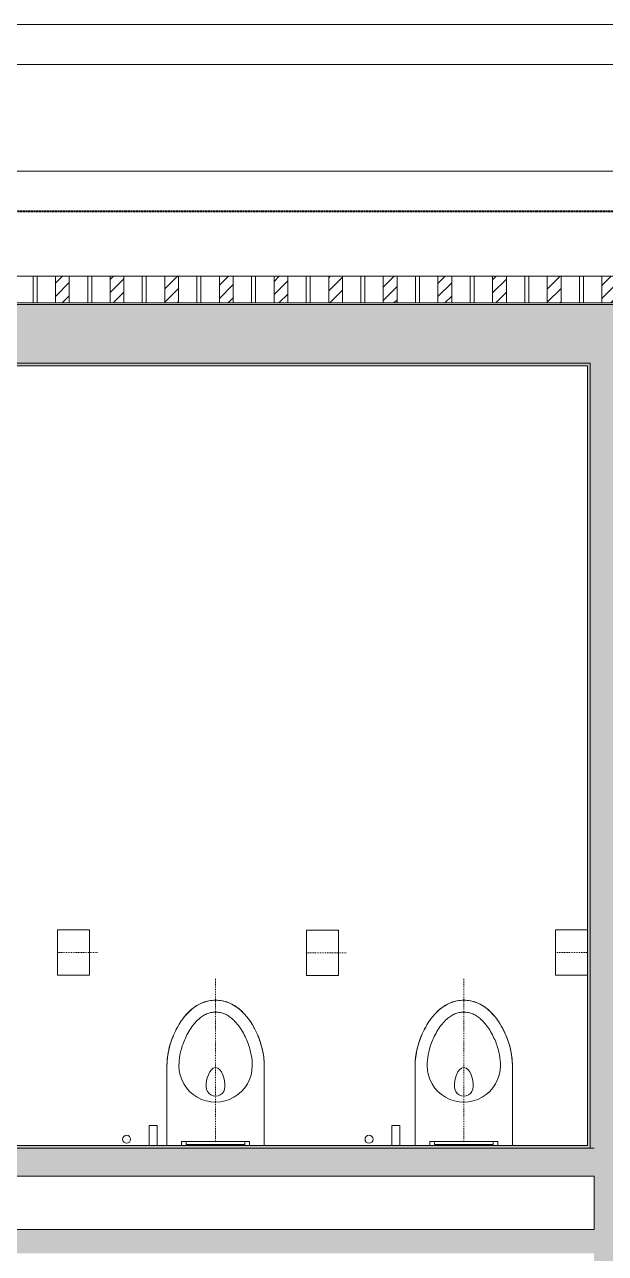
# Model space of a CAD drawing. Header units: millimetres. Extents: x -32090 to 18410, y 18847 to 76047.
# Drawn here: x 2203 to 4383, y 71437 to 76047 of the extents above; entities that cross this region are included whole.
import ezdxf

# ---------------------------------------------------------------- set-up
doc = ezdxf.new("R2010")
doc.units = ezdxf.units.MM
doc.linetypes.add('Dash', pattern=[6.35, 3.175, -3.175])
doc.linetypes.add('dash 1-1', pattern=[2, 1, -1])
for name, color, linetype, lineweight in [('A-DETL', 90, 'Continuous', 5), ('A-FLOR', 192, 'Continuous', 5), ('A-GLAZ-CURT', 52, 'Continuous', 5), ('A-GLAZ-CWMG', 51, 'Continuous', 5), ('A-WALL', 113, 'Continuous', 5), ('A-WALL-PATT', 111, 'Continuous', 5), ('P-SANR-FIXT', 6, 'Continuous', 5), ('P-SANR-FIXT-HDLN', 131, 'Dash', 5)]:
    doc.layers.add(name, color=color, linetype=linetype, lineweight=lineweight)

# ---------------------------------------------------------------- blocks, each defined once
blk = doc.blocks.new('GUTTER_1 - GUTTER_1-8544427-1st Traffic Floor Plan - Pedestrian')
at = {"layer": 'A-FLOR'}
for p, q in [((-32089.9, 76047.2), (18410.1, 76047.2)), ((18260.1, 75897.2), (-31939.9, 75897.2))]:
    blk.add_line(p, q, dxfattribs=at)
blk = doc.blocks.new('TOILET PAPER DISPENSER - DS708PAS-8196662-1st Traffic Floor Plan - Pedestrian')
at = {"layer": 'P-SANR-FIXT', "color": 7}
for p, q in [((85, 0), (-85, 0)), ((-85, 0), (-85, -120)), ((-85, -120), (-85, 0)), ((-85, 0), (85, 0)), ((85, -120), (85, 0)), ((85, 0), (85, -120)), ((-85, -120), (85, -120)), ((85, -120), (-85, -120))]:
    blk.add_line(p, q, dxfattribs=at)
at = {"layer": 'P-SANR-FIXT-HDLN', "color": 7}
blk.add_line((0, 0), (0, -150), dxfattribs=at)
blk = doc.blocks.new('TOILET PAPER DISPENSER - DS708PAS-V42-1st Traffic Floor Plan - Pedestrian')
at = {"layer": 'P-SANR-FIXT', "color": 7}
for p, q in [((85, 0), (-85, 0)), ((-85, 0), (-85, -120)), ((-85, -120), (-85, 0)), ((-85, 0), (85, 0)), ((85, -120), (85, 0)), ((85, 0), (85, -120))]:
    blk.add_line(p, q, dxfattribs=at)
at = {"layer": 'P-SANR-FIXT-HDLN', "color": 7}
blk.add_line((0, 0), (0, -120), dxfattribs=at)
blk = doc.blocks.new('TWOG_Plumbing Accessory Bidet Spray-GEN-UN - THX20NBPIV-V40-1st Traffic Floor Plan - Pedestrian')
at = {"layer": 'P-SANR-FIXT', "color": 7}
for p, q in [((-15, 75), (-15, 0)), ((15, 75), (-15, 75)), ((15, 0), (15, 75))]:
    blk.add_line(p, q, dxfattribs=at)
for start, end in [(0, 180), (180, 360)]:
    blk.add_arc((-100, 23.4), 15, start, end, dxfattribs=at)
blk = doc.blocks.new('TOTO-WC-WH - TOILET-V43-1st Traffic Floor Plan - Pedestrian')
at = {"layer": 'P-SANR-FIXT', "color": 7}
for p, q in [((-182.5, -300), (-182.5, 0)), ((-182.5, 0), (-182.5, -300)), ((-127.5, 0), (-127.5, -15)), ((-110, -15), (-127.5, -15)), ((127.5, -15), (110, -15)), ((127.5, -15), (127.5, 0)), ((182.5, 0), (182.5, -300)), ((182.5, 0), (182.5, -300))]:
    blk.add_line(p, q, dxfattribs=at)
for centre, radius in [((0, -300), 137.5), ((0, -220.2), 35)]:
    blk.add_arc(centre, radius, 360, 180, dxfattribs=at)
for points, knots in [([(-35, -220.2), (-36, -233.8), (-30.7, -267.6), (-12.3, -292), (0, -292)], [0, 0, 0, 0, 0.0856719, 0.1699366, 0.1699366, 0.1699366, 0.1699366]), ([(35, -220.2), (36, -233.8), (30.7, -267.6), (12.3, -292), (0, -292)], [0, 0, 0, 0, 0.0856719, 0.1699366, 0.1699366, 0.1699366, 0.1699366]), ([(0, -545), (-8.6, -544.9), (-25, -543.5), (-43.9, -538), (-58, -531.9), (-68.1, -526.5), (-77.7, -520.3), (-89.9, -511.2), (-104, -498.3), (-119, -481), (-132.3, -462.4), (-143.9, -443.1), (-153.7, -423.7), (-164.7, -398.1), (-174.6, -366.9), (-181.2, -331.6), (-182.5, -310.1), (-182.5, -300)], [-1, -1, -1, -1, -0.9375, -0.875, -0.84375, -0.8125, -0.78125, -0.75, -0.6875, -0.625, -0.5625, -0.5, -0.4375, -0.375, -0.25, -0.125, 0, 0, 0, 0]), ([(-182.5, -300), (-182.5, -338.1), (-163, -438.6), (-72.5, -545), (0, -545)], [0, 0, 0, 0, 0.3064, 0.6503698, 0.6503698, 0.6503698, 0.6503698]), ([(-137.5, -300), (-137.5, -311.9), (-135.8, -332), (-129, -361.7), (-121.4, -385), (-111, -409.1), (-97.6, -433.6), (-81.6, -456.1), (-65.1, -473.5), (-49.1, -485.8), (-34, -493.8), (-18.1, -498.8), (-6.3, -500), (0, -500)], [0, 0, 0, 0, 0.118249, 0.1773736, 0.2364981, 0.2956226, 0.3547471, 0.4138717, 0.4729962, 0.5173396, 0.561683, 0.6060264, 0.6503698, 0.6503698, 0.6503698, 0.6503698]), ([(182.5, -300), (182.5, -310.1), (181.2, -331.6), (174.6, -366.9), (164.7, -398.1), (153.7, -423.7), (143.9, -443.1), (132.3, -462.4), (119, -481), (104, -498.3), (89.9, -511.2), (77.7, -520.3), (68.1, -526.5), (58, -531.9), (43.9, -538), (25, -543.5), (8.6, -544.9), (0, -545)], [-1, -1, -1, -1, -0.875, -0.75, -0.625, -0.5625, -0.5, -0.4375, -0.375, -0.3125, -0.25, -0.21875, -0.1875, -0.15625, -0.125, -0.0625, 0, 0, 0, 0]), ([(137.5, -300), (137.5, -311.9), (135.8, -332), (129, -361.7), (121.4, -385), (111, -409.1), (97.6, -433.6), (81.6, -456.1), (65.1, -473.5), (49.1, -485.8), (34, -493.8), (18.1, -498.8), (6.3, -500), (0, -500)], [0, 0, 0, 0, 0.118249, 0.1773736, 0.2364981, 0.2956226, 0.3547471, 0.4138717, 0.4729962, 0.5173396, 0.561683, 0.6060264, 0.6503698, 0.6503698, 0.6503698, 0.6503698]), ([(182.5, -300), (182.5, -338.1), (163, -438.6), (72.5, -545), (0, -545)], [0, 0, 0, 0, 0.3064, 0.6503698, 0.6503698, 0.6503698, 0.6503698])]:
    blk.add_open_spline(points, degree=3, knots=knots, dxfattribs=at)
at = {"layer": 'P-SANR-FIXT-HDLN', "color": 7}
for p, q in [((0, -4), (0, 0)), ((0, -625), (0, -15))]:
    blk.add_line(p, q, dxfattribs=at)
blk = doc.blocks.new('TWOG_Plumbing Accessory Bidet Spray-GEN-UN - THX20NBPIV-V44-1st Traffic Floor Plan - Pedestrian')
at = {"layer": 'P-SANR-FIXT', "color": 7}
for p, q in [((-15, 75), (-15, 0)), ((15, 75), (-15, 75)), ((15, 0), (15, 75)), ((-15, 0), (-14.5, 0)), ((14.5, 0), (15, 0))]:
    blk.add_line(p, q, dxfattribs=at)
for start, end in [(0, 180), (180, 360)]:
    blk.add_arc((-100, 23.4), 15, start, end, dxfattribs=at)
blk = doc.blocks.new('TOTO-WC-WH - TOILET-V45-1st Traffic Floor Plan - Pedestrian')
at = {"layer": 'P-SANR-FIXT', "color": 7}
for p, q in [((-182.5, -300), (-182.5, 0)), ((-182.5, 0), (-182.5, -300)), ((-127.5, 0), (-127.5, -15)), ((-110, -15), (-127.5, -15)), ((127.5, -15), (110, -15)), ((127.5, -15), (127.5, 0)), ((182.5, 0), (182.5, -300)), ((182.5, 0), (182.5, -300))]:
    blk.add_line(p, q, dxfattribs=at)
for centre, radius in [((0, -300), 137.5), ((0, -220.2), 35)]:
    blk.add_arc(centre, radius, 360, 180, dxfattribs=at)
for points, knots in [([(-35, -220.2), (-36, -233.8), (-30.7, -267.6), (-12.3, -292), (0, -292)], [0, 0, 0, 0, 0.0856719, 0.1699366, 0.1699366, 0.1699366, 0.1699366]), ([(35, -220.2), (36, -233.8), (30.7, -267.6), (12.3, -292), (0, -292)], [0, 0, 0, 0, 0.0856719, 0.1699366, 0.1699366, 0.1699366, 0.1699366]), ([(0, -545), (-8.6, -544.9), (-25, -543.5), (-43.9, -538), (-58, -531.9), (-68.1, -526.5), (-77.7, -520.3), (-89.9, -511.2), (-104, -498.3), (-119, -481), (-132.3, -462.4), (-143.9, -443.1), (-153.7, -423.7), (-164.7, -398.1), (-174.6, -366.9), (-181.2, -331.6), (-182.5, -310.1), (-182.5, -300)], [-1, -1, -1, -1, -0.9375, -0.875, -0.84375, -0.8125, -0.78125, -0.75, -0.6875, -0.625, -0.5625, -0.5, -0.4375, -0.375, -0.25, -0.125, 0, 0, 0, 0]), ([(-182.5, -300), (-182.5, -338.1), (-163, -438.6), (-72.5, -545), (0, -545)], [0, 0, 0, 0, 0.3064, 0.6503698, 0.6503698, 0.6503698, 0.6503698]), ([(-137.5, -300), (-137.5, -311.9), (-135.8, -332), (-129, -361.7), (-121.4, -385), (-111, -409.1), (-97.6, -433.6), (-81.6, -456.1), (-65.1, -473.5), (-49.1, -485.8), (-34, -493.8), (-18.1, -498.8), (-6.3, -500), (0, -500)], [0, 0, 0, 0, 0.118249, 0.1773736, 0.2364981, 0.2956226, 0.3547471, 0.4138717, 0.4729962, 0.5173396, 0.561683, 0.6060264, 0.6503698, 0.6503698, 0.6503698, 0.6503698]), ([(182.5, -300), (182.5, -310.1), (181.2, -331.6), (174.6, -366.9), (164.7, -398.1), (153.7, -423.7), (143.9, -443.1), (132.3, -462.4), (119, -481), (104, -498.3), (89.9, -511.2), (77.7, -520.3), (68.1, -526.5), (58, -531.9), (43.9, -538), (25, -543.5), (8.6, -544.9), (0, -545)], [-1, -1, -1, -1, -0.875, -0.75, -0.625, -0.5625, -0.5, -0.4375, -0.375, -0.3125, -0.25, -0.21875, -0.1875, -0.15625, -0.125, -0.0625, 0, 0, 0, 0]), ([(137.5, -300), (137.5, -311.9), (135.8, -332), (129, -361.7), (121.4, -385), (111, -409.1), (97.6, -433.6), (81.6, -456.1), (65.1, -473.5), (49.1, -485.8), (34, -493.8), (18.1, -498.8), (6.3, -500), (0, -500)], [0, 0, 0, 0, 0.118249, 0.1773736, 0.2364981, 0.2956226, 0.3547471, 0.4138717, 0.4729962, 0.5173396, 0.561683, 0.6060264, 0.6503698, 0.6503698, 0.6503698, 0.6503698]), ([(182.5, -300), (182.5, -338.1), (163, -438.6), (72.5, -545), (0, -545)], [0, 0, 0, 0, 0.3064, 0.6503698, 0.6503698, 0.6503698, 0.6503698])]:
    blk.add_open_spline(points, degree=3, knots=knots, dxfattribs=at)
at = {"layer": 'P-SANR-FIXT-HDLN', "color": 7}
for p, q in [((0, -4), (0, 0)), ((0, -625), (0, -15))]:
    blk.add_line(p, q, dxfattribs=at)
blk = doc.blocks.new('TOTO-FLUSH PANEL - MB005DG-9765370-1st Traffic Floor Plan - Pedestrian')
at = {"layer": 'P-SANR-FIXT', "color": 7}
for p, q in [((-110, 11), (110, 11)), ((-110, 11), (-110, 0)), ((110, 0), (110, 11)), ((110, 0), (-110, 0))]:
    blk.add_line(p, q, dxfattribs=at)
blk = doc.blocks.new('X Block - X Block-V77-1st Traffic Floor Plan - Pedestrian')
at = {"layer": 'A-GLAZ-CURT'}
h = blk.add_hatch(dxfattribs=at)
h.set_pattern_fill('FP_59', color=256, style=0, pattern_type=2)
h.set_pattern_definition([(225, (4387.566, 75052.996), (24.748737, -24.748737), [])])
h.paths.add_polyline_path([(18.3, 50), (-33.3, 50), (-33.3, -50), (18.3, -50)])
for p, q in [((-102.5, 50), (-33.3, 50)), ((-102.5, 50), (-102.5, -50)), ((18.3, 50), (-33.3, 50)), ((-33.3, 50), (-33.3, -50)), ((18.3, -50), (18.3, 50)), ((18.3, 50), (87.5, 50)), ((87.5, 50), (87.5, -50)), ((-33.3, -50), (-102.5, -50)), ((-33.3, -50), (18.3, -50)), ((87.5, -50), (18.3, -50))]:
    blk.add_line(p, q, dxfattribs=at)
blk = doc.blocks.new('X Block - X Block-V78-1st Traffic Floor Plan - Pedestrian')
at = {"layer": 'A-GLAZ-CURT'}
h = blk.add_hatch(dxfattribs=at)
h.set_pattern_fill('FP_60', color=256, style=0, pattern_type=2)
h.set_pattern_definition([(225, (4182.566, 75052.996), (24.748737, -24.748737), [])])
h.paths.add_polyline_path([(-33.3, 50), (-33.3, -50), (18.3, -50), (18.3, 50), (16, 50)])
for p, q in [((-102.5, 50), (-33.3, 50)), ((-102.5, 50), (-102.5, -50)), ((18.3, 50), (-33.3, 50)), ((-33.3, 50), (-33.3, -50)), ((18.3, -50), (18.3, 50)), ((18.3, 50), (87.5, 50)), ((87.5, 50), (87.5, -50)), ((-33.3, -50), (-102.5, -50)), ((-33.3, -50), (18.3, -50)), ((87.5, -50), (18.3, -50))]:
    blk.add_line(p, q, dxfattribs=at)
blk = doc.blocks.new('X Block - X Block-V79-1st Traffic Floor Plan - Pedestrian')
at = {"layer": 'A-GLAZ-CURT'}
h = blk.add_hatch(dxfattribs=at)
h.set_pattern_fill('FP_61', color=256, style=0, pattern_type=2)
h.set_pattern_definition([(225, (3977.566, 75052.996), (24.748737, -24.748737), [])])
h.paths.add_polyline_path([(18.3, 50), (-33.3, 50), (-33.3, -50), (18.3, -50)])
for p, q in [((-102.5, 50), (-33.3, 50)), ((-102.5, 50), (-102.5, -50)), ((18.3, 50), (-33.3, 50)), ((-33.3, 50), (-33.3, -50)), ((18.3, -50), (18.3, 50)), ((18.3, 50), (87.5, 50)), ((87.5, 50), (87.5, -50)), ((-33.3, -50), (-102.5, -50)), ((-33.3, -50), (18.3, -50)), ((87.5, -50), (18.3, -50))]:
    blk.add_line(p, q, dxfattribs=at)
blk = doc.blocks.new('X Block - X Block-V80-1st Traffic Floor Plan - Pedestrian')
at = {"layer": 'A-GLAZ-CURT'}
h = blk.add_hatch(dxfattribs=at)
h.set_pattern_fill('FP_62', color=256, style=0, pattern_type=2)
h.set_pattern_definition([(225, (3772.566, 75052.996), (24.748737, -24.748737), [])])
h.paths.add_polyline_path([(18.3, 50), (-33.3, 50), (-33.3, -50), (18.3, -50)])
for p, q in [((-102.5, 50), (-33.3, 50)), ((-102.5, 50), (-102.5, -50)), ((18.3, 50), (-33.3, 50)), ((-33.3, 50), (-33.3, -50)), ((18.3, -50), (18.3, 50)), ((18.3, 50), (87.5, 50)), ((87.5, 50), (87.5, -50)), ((-33.3, -50), (-102.5, -50)), ((-33.3, -50), (18.3, -50)), ((87.5, -50), (18.3, -50))]:
    blk.add_line(p, q, dxfattribs=at)
blk = doc.blocks.new('X Block - X Block-V81-1st Traffic Floor Plan - Pedestrian')
at = {"layer": 'A-GLAZ-CURT'}
h = blk.add_hatch(dxfattribs=at)
h.set_pattern_fill('FP_63', color=256, style=0, pattern_type=2)
h.set_pattern_definition([(225, (3567.566, 75052.996), (24.748737, -24.748737), [])])
h.paths.add_polyline_path([(18.3, 50), (-33.3, 50), (-33.3, -50), (18.3, -50)])
for p, q in [((-102.5, 50), (-33.3, 50)), ((-102.5, 50), (-102.5, -50)), ((18.3, 50), (-33.3, 50)), ((-33.3, 50), (-33.3, -50)), ((18.3, -50), (18.3, 50)), ((18.3, 50), (87.5, 50)), ((87.5, 50), (87.5, -50)), ((-33.3, -50), (-102.5, -50)), ((-33.3, -50), (18.3, -50)), ((87.5, -50), (18.3, -50))]:
    blk.add_line(p, q, dxfattribs=at)
blk = doc.blocks.new('X Block - X Block-V82-1st Traffic Floor Plan - Pedestrian')
at = {"layer": 'A-GLAZ-CURT'}
h = blk.add_hatch(dxfattribs=at)
h.set_pattern_fill('FP_64', color=256, style=0, pattern_type=2)
h.set_pattern_definition([(225, (3362.566, 75052.996), (24.748737, -24.748737), [])])
h.paths.add_polyline_path([(18.3, 50), (-33.3, 50), (-33.3, -50), (18.3, -50)])
for p, q in [((-102.5, 50), (-33.3, 50)), ((-102.5, 50), (-102.5, -50)), ((18.3, 50), (-33.3, 50)), ((-33.3, 50), (-33.3, -50)), ((18.3, -50), (18.3, 50)), ((18.3, 50), (87.5, 50)), ((87.5, 50), (87.5, -50)), ((-33.3, -50), (-102.5, -50)), ((-33.3, -50), (18.3, -50)), ((87.5, -50), (18.3, -50))]:
    blk.add_line(p, q, dxfattribs=at)
blk = doc.blocks.new('X Block - X Block-V83-1st Traffic Floor Plan - Pedestrian')
at = {"layer": 'A-GLAZ-CURT'}
h = blk.add_hatch(dxfattribs=at)
h.set_pattern_fill('FP_65', color=256, style=0, pattern_type=2)
h.set_pattern_definition([(225, (3157.566, 75052.996), (24.748737, -24.748737), [])])
h.paths.add_polyline_path([(18.3, 50), (-33.3, 50), (-33.3, -50), (18.3, -50)])
for p, q in [((-102.5, 50), (-33.3, 50)), ((-102.5, 50), (-102.5, -50)), ((18.3, 50), (-33.3, 50)), ((-33.3, 50), (-33.3, -50)), ((18.3, -50), (18.3, 50)), ((18.3, 50), (87.5, 50)), ((87.5, 50), (87.5, -50)), ((-33.3, -50), (-102.5, -50)), ((-33.3, -50), (18.3, -50)), ((87.5, -50), (18.3, -50))]:
    blk.add_line(p, q, dxfattribs=at)
blk = doc.blocks.new('X Block - X Block-V84-1st Traffic Floor Plan - Pedestrian')
at = {"layer": 'A-GLAZ-CURT'}
h = blk.add_hatch(dxfattribs=at)
h.set_pattern_fill('FP_66', color=256, style=0, pattern_type=2)
h.set_pattern_definition([(225, (2952.566, 75052.996), (24.748737, -24.748737), [])])
h.paths.add_polyline_path([(18.3, 50), (-33.3, 50), (-33.3, -50), (18.3, -50)])
for p, q in [((-102.5, 50), (-33.3, 50)), ((-102.5, 50), (-102.5, -50)), ((18.3, 50), (-33.3, 50)), ((-33.3, 50), (-33.3, -50)), ((18.3, -50), (18.3, 50)), ((18.3, 50), (87.5, 50)), ((87.5, 50), (87.5, -50)), ((-33.3, -50), (-102.5, -50)), ((-33.3, -50), (18.3, -50)), ((87.5, -50), (18.3, -50))]:
    blk.add_line(p, q, dxfattribs=at)
blk = doc.blocks.new('X Block - X Block-V85-1st Traffic Floor Plan - Pedestrian')
at = {"layer": 'A-GLAZ-CURT'}
h = blk.add_hatch(dxfattribs=at)
h.set_pattern_fill('FP_67', color=256, style=0, pattern_type=2)
h.set_pattern_definition([(225, (2747.566, 75052.996), (24.748737, -24.748737), [])])
h.paths.add_polyline_path([(18.3, 50), (-33.3, 50), (-33.3, -50), (18.3, -50)])
for p, q in [((-102.5, 50), (-33.3, 50)), ((-102.5, 50), (-102.5, -50)), ((18.3, 50), (-33.3, 50)), ((-33.3, 50), (-33.3, -50)), ((18.3, -50), (18.3, 50)), ((18.3, 50), (87.5, 50)), ((87.5, 50), (87.5, -50)), ((-33.3, -50), (-102.5, -50)), ((-33.3, -50), (18.3, -50)), ((87.5, -50), (18.3, -50))]:
    blk.add_line(p, q, dxfattribs=at)
blk = doc.blocks.new('X Block - X Block-V86-1st Traffic Floor Plan - Pedestrian')
at = {"layer": 'A-GLAZ-CURT'}
h = blk.add_hatch(dxfattribs=at)
h.set_pattern_fill('FP_68', color=256, style=0, pattern_type=2)
h.set_pattern_definition([(225, (2542.566, 75052.996), (24.748737, -24.748737), [])])
h.paths.add_polyline_path([(18.3, 50), (-33.3, 50), (-33.3, -50), (18.3, -50)])
for p, q in [((-102.5, 50), (-33.3, 50)), ((-102.5, 50), (-102.5, -50)), ((18.3, 50), (-33.3, 50)), ((-33.3, 50), (-33.3, -50)), ((18.3, -50), (18.3, 50)), ((18.3, 50), (87.5, 50)), ((87.5, 50), (87.5, -50)), ((-33.3, -50), (-102.5, -50)), ((-33.3, -50), (18.3, -50)), ((87.5, -50), (18.3, -50))]:
    blk.add_line(p, q, dxfattribs=at)
blk = doc.blocks.new('X Block - X Block-V87-1st Traffic Floor Plan - Pedestrian')
at = {"layer": 'A-GLAZ-CURT'}
h = blk.add_hatch(dxfattribs=at)
h.set_pattern_fill('FP_69', color=256, style=0, pattern_type=2)
h.set_pattern_definition([(225, (2337.566, 75052.996), (24.748737, -24.748737), [])])
h.paths.add_polyline_path([(18.3, 50), (-33.3, 50), (-33.3, -50), (18.3, -50)])
for p, q in [((-102.5, 50), (-33.3, 50)), ((-102.5, 50), (-102.5, -50)), ((18.3, 50), (-33.3, 50)), ((-33.3, 50), (-33.3, -50)), ((18.3, -50), (18.3, 50)), ((18.3, 50), (87.5, 50)), ((87.5, 50), (87.5, -50)), ((-33.3, -50), (-102.5, -50)), ((-33.3, -50), (18.3, -50)), ((87.5, -50), (18.3, -50))]:
    blk.add_line(p, q, dxfattribs=at)
blk = doc.blocks.new('X Block - X Block-V88-1st Traffic Floor Plan - Pedestrian')
at = {"layer": 'A-GLAZ-CURT'}
h = blk.add_hatch(dxfattribs=at)
h.set_pattern_fill('FP_70', color=256, style=0, pattern_type=2)
h.set_pattern_definition([(225, (2132.566, 75052.996), (24.748737, -24.748737), [])])
h.paths.add_polyline_path([(18.3, 50), (-33.3, 50), (-33.3, -50), (18.3, -50)])
for p, q in [((-102.5, 50), (-33.3, 50)), ((-102.5, 50), (-102.5, -50)), ((18.3, 50), (-33.3, 50)), ((-33.3, 50), (-33.3, -50)), ((18.3, -50), (18.3, 50)), ((18.3, 50), (87.5, 50)), ((87.5, 50), (87.5, -50)), ((-33.3, -50), (-102.5, -50)), ((-33.3, -50), (18.3, -50)), ((87.5, -50), (18.3, -50))]:
    blk.add_line(p, q, dxfattribs=at)
blk = doc.blocks.new('Rectangular Mullion - 15 x 100mm-10597006-1st Traffic Floor Plan - Pedestrian')
at = {"layer": 'A-GLAZ-CWMG'}
for p, q in [((10230.1, 75103), (10245.1, 75103)), ((10245.1, 75003), (10230.1, 75003))]:
    blk.add_line(p, q, dxfattribs=at)

msp = doc.modelspace()

# ---------------------------------------------------------------- hatches: boundary and pattern name
at = {"layer": 'A-WALL-PATT'}
h = msp.add_hatch(color=256, dxfattribs=at)
h.paths.add_polyline_path([(10655.1, 74777), (10655.1, 74997), (5722.6, 74997), (5722.6, 74777), (10525.8, 74777)])
h.paths.add_polyline_path([(4325.1, 74777), (4722.6, 74777), (4722.6, 74997), (-2974.9, 74997), (-2974.9, 74777), (-598.4, 74777), (-598.4, 74882), (-211.4, 74882), (-211.4, 74777), (3588.4, 74777)])
h = msp.add_hatch(color=256, dxfattribs=at)
h.paths.add_polyline_path([(-1036.5, 74767), (-598.4, 74767), (-598.4, 74777), (-2964.9, 74777), (-2964.9, 74767)])
h.paths.add_polyline_path([(-211.4, 74767), (4325.1, 74767), (4325.1, 74777), (-211.4, 74777)])
for points in [[(4325.1, 71832), (4545.1, 71832), (4545.1, 74777), (4325.1, 74777), (4325.1, 71976)], [(4315.1, 71832), (4325.1, 71832), (4325.1, 74767), (4315.1, 74767), (4315.1, 71842)], [(1515.1, 71727), (4340.1, 71727), (4340.1, 71832), (1395.1, 71832), (1395.1, 71727), (1500.1, 71727)], [(1525.1, 71832), (4315.1, 71832), (4315.1, 71842), (1515.1, 71842), (1515.1, 71832)], [(1500.1, 71437), (4340.1, 71437), (4340.1, 71527), (1395.1, 71527), (1395.1, 71437)]]:
    msp.add_hatch(color=256, dxfattribs=at).paths.add_polyline_path(points)
h = msp.add_hatch(color=256, dxfattribs=at)
h.paths.add_polyline_path([(4545.1, 68612), (4545.1, 69837), (4340.1, 69837), (4340.1, 68612)])
h.paths.add_polyline_path([(4545.1, 70537), (4545.1, 71832), (4340.1, 71832), (4340.1, 70537)])

# ---------------------------------------------------------------- linework, layer by layer
at = {"layer": 'A-DETL', "linetype": 'dash 1-1', "lineweight": 40}
msp.add_line((-4704.9, 75347), (12295.1, 75347), dxfattribs=at)
at = {"layer": 'A-FLOR'}
msp.add_line((-31539.9, 75497.2), (17860.1, 75497.2), dxfattribs=at)
at = {"layer": 'A-WALL', "lineweight": 15}
for p, q in [((4722.6, 74997), (-4114.9, 74997)), ((-211.4, 74777), (4325.1, 74777)), ((4325.1, 74777), (-211.4, 74777)), ((4325.1, 74777), (4325.1, 71832)), ((4325.1, 71832), (4325.1, 74777)), ((-211.4, 74767), (4315.1, 74767)), ((4315.1, 74767), (4315.1, 71842)), ((1515.1, 71832), (4340.1, 71832)), ((4315.1, 71842), (1525.1, 71842)), ((1500.1, 71727), (4340.1, 71727)), ((4340.1, 71727), (4340.1, 71527)), ((4340.1, 71527), (1500.1, 71527))]:
    msp.add_line(p, q, dxfattribs=at)

# ---------------------------------------------------------------- block references
at = {"layer": 'A-FLOR'}
msp.add_blockref('GUTTER_1 - GUTTER_1-8544427-1st Traffic Floor Plan - Pedestrian', (0, 0), dxfattribs=at)
at = {"layer": 'A-GLAZ-CURT', "rotation": 180}
for name, p in [('X Block - X Block-V88-1st Traffic Floor Plan - Pedestrian', (2132.6, 75053)), ('X Block - X Block-V87-1st Traffic Floor Plan - Pedestrian', (2337.6, 75053)), ('X Block - X Block-V86-1st Traffic Floor Plan - Pedestrian', (2542.6, 75053)), ('X Block - X Block-V85-1st Traffic Floor Plan - Pedestrian', (2747.6, 75053)), ('X Block - X Block-V84-1st Traffic Floor Plan - Pedestrian', (2952.6, 75053)), ('X Block - X Block-V83-1st Traffic Floor Plan - Pedestrian', (3157.6, 75053)), ('X Block - X Block-V82-1st Traffic Floor Plan - Pedestrian', (3362.6, 75053)), ('X Block - X Block-V81-1st Traffic Floor Plan - Pedestrian', (3567.6, 75053)), ('X Block - X Block-V80-1st Traffic Floor Plan - Pedestrian', (3772.6, 75053)), ('X Block - X Block-V79-1st Traffic Floor Plan - Pedestrian', (3977.6, 75053)), ('X Block - X Block-V78-1st Traffic Floor Plan - Pedestrian', (4182.6, 75053)), ('X Block - X Block-V77-1st Traffic Floor Plan - Pedestrian', (4387.6, 75053))]:
    msp.add_blockref(name, p, dxfattribs=at)
at = {"layer": 'A-GLAZ-CWMG'}
for p in [(-7995, 0), (-7790, 0), (-7585, 0), (-7380, 0), (-7175, 0), (-6970, 0), (-6765, 0), (-6560, 0), (-6355, 0), (-6150, 0), (-5945, 0)]:
    msp.add_blockref('Rectangular Mullion - 15 x 100mm-10597006-1st Traffic Floor Plan - Pedestrian', p, dxfattribs=at)
at = {"layer": 'P-SANR-FIXT', "color": 7}
for name, p, rotation in [('TOILET PAPER DISPENSER - DS708PAS-8196662-1st Traffic Floor Plan - Pedestrian', (2327.1, 72566.1), 90.00000000000058), ('TOILET PAPER DISPENSER - DS708PAS-8196662-1st Traffic Floor Plan - Pedestrian', (3261.1, 72565.1), 90.00000000000058), ('TOILET PAPER DISPENSER - DS708PAS-V42-1st Traffic Floor Plan - Pedestrian', (4195.1, 72566.1), 90.00000000000058), ('TOTO-WC-WH - TOILET-V45-1st Traffic Floor Plan - Pedestrian', (2920.1, 71842), 179.9999832695217), ('TOTO-WC-WH - TOILET-V43-1st Traffic Floor Plan - Pedestrian', (3851.1, 71842), 179.9999832695217), ('TOTO-FLUSH PANEL - MB005DG-9765370-1st Traffic Floor Plan - Pedestrian', (2920.1, 71857), 180), ('TOTO-FLUSH PANEL - MB005DG-9765370-1st Traffic Floor Plan - Pedestrian', (3851.1, 71857), 180)]:
    msp.add_blockref(name, p, dxfattribs=dict(at, rotation=rotation))
for name, p in [('TWOG_Plumbing Accessory Bidet Spray-GEN-UN - THX20NBPIV-V44-1st Traffic Floor Plan - Pedestrian', (2686.1, 71842)), ('TWOG_Plumbing Accessory Bidet Spray-GEN-UN - THX20NBPIV-V40-1st Traffic Floor Plan - Pedestrian', (3595.6, 71842))]:
    msp.add_blockref(name, p, dxfattribs=at)

doc.saveas('drawing.dxf')
